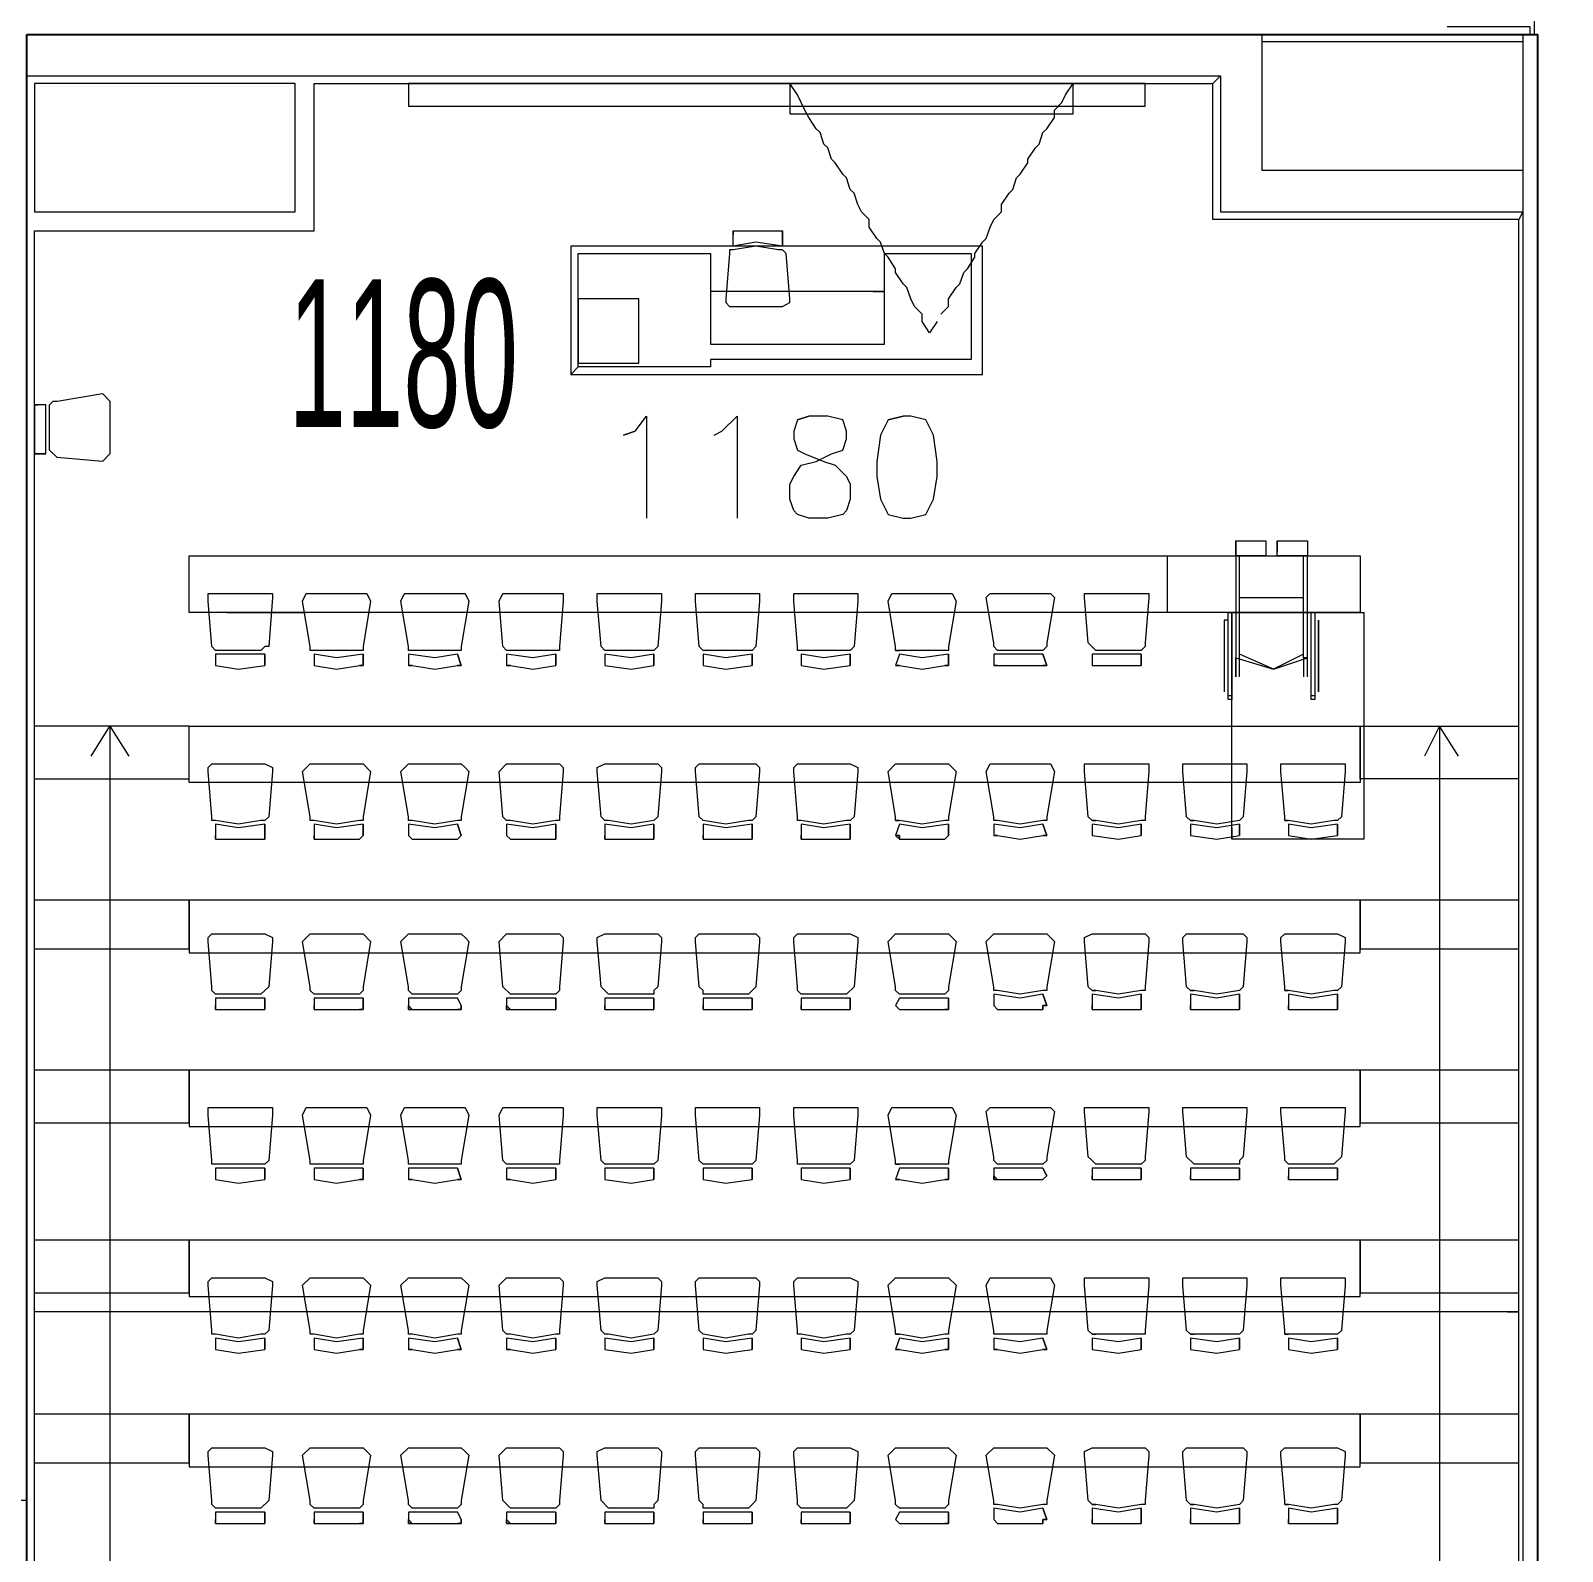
# Model space of a CAD drawing. Header units: metres. Extents: x 3 to 116, y 0 to 119.
# Drawn here: x 17.14 to 27.51, y 60.14 to 70.44 of the extents above; entities that cross this region are included whole.
import ezdxf

# ---------------------------------------------------------------- set-up
doc = ezdxf.new("R2010")
doc.units = ezdxf.units.M
doc.layers.add('PDF_Geometry', color=7, linetype='Continuous', transparency=0.8)
doc.styles.get("Standard").update_dxf_attribs({"font": 'arial.ttf', "width": 0.5, "height": 0.5})

msp = doc.modelspace()

# ---------------------------------------------------------------- linework, layer by layer
msp.add_lwpolyline([(17.11, 70.414), (27.341, 70.414), (27.341, 53.018), (17.11, 53.018)], close=True)
at = {"layer": 'PDF_Geometry', "lineweight": 5}
for points in [[(27.522, 73.023), (27.522, 75.147), (27.318, 75.147), (27.318, 73.023), (27.522, 73.023), (27.522, 72.972), (27.318, 72.972), (27.318, 70.414), (27.241, 70.414), (27.241, 53.504)], [(27.292, 70.414), (27.292, 70.465), (26.729, 70.465)], [(27.241, 69.493), (25.476, 69.493), (25.476, 70.414), (17.11, 70.414), (17.11, 60.488), (16.829, 60.488)], [(27.241, 70.363), (25.476, 70.363)], [(17.11, 70.133), (25.194, 70.133)], [(17.213, 53.146), (17.213, 53.018), (17.161, 53.018), (17.213, 53.018), (17.213, 53.146), (17.161, 53.146), (17.161, 69.084), (19.055, 69.084), (19.055, 70.081), (25.143, 70.081)], [(23.276, 68.47), (23.224, 68.393), (23.173, 68.47), (23.173, 68.521), (23.122, 68.572), (23.097, 68.623), (23.071, 68.7), (23.045, 68.725), (22.994, 68.802), (22.994, 68.828), (22.943, 68.905), (22.918, 68.93), (22.892, 69.007), (22.866, 69.032), (22.815, 69.109), (22.815, 69.16), (22.764, 69.212), (22.738, 69.263), (22.713, 69.339), (22.687, 69.365), (22.662, 69.442), (22.636, 69.467), (22.585, 69.544), (22.559, 69.57), (22.534, 69.646), (22.508, 69.672), (22.483, 69.749), (22.457, 69.774), (22.406, 69.851), (22.38, 69.902), (22.329, 70.005), (22.278, 70.081), (22.278, 69.877), (24.197, 69.877), (24.197, 70.081), (22.304, 70.081)], [(23.301, 68.521), (23.352, 68.572), (23.352, 68.623), (23.404, 68.7), (23.429, 68.725), (23.455, 68.802), (23.48, 68.828), (23.531, 68.905), (23.531, 68.93), (23.583, 69.007), (23.608, 69.032), (23.634, 69.109), (23.659, 69.16), (23.711, 69.212), (23.711, 69.263), (23.762, 69.339), (23.787, 69.365), (23.813, 69.442), (23.838, 69.467), (23.89, 69.544), (23.89, 69.57), (23.941, 69.646), (23.966, 69.672), (23.992, 69.749), (24.018, 69.774), (24.069, 69.851), (24.069, 69.902), (24.12, 69.953), (24.145, 70.005), (24.197, 70.081)], [(24.197, 70.081), (24.197, 70.081)], [(27.215, 53.581), (27.215, 69.16)], [(22.227, 68.981), (22.227, 69.058), (22.227, 68.981), (22.048, 69.007), (21.894, 68.981), (21.894, 69.084), (21.894, 69.058), (21.894, 69.084), (22.227, 69.084), (22.227, 69.058), (22.227, 69.084)], [(20.794, 68.111), (23.583, 68.111), (23.583, 68.981), (20.794, 68.981), (20.794, 68.111), (20.845, 68.163), (20.845, 68.93), (21.741, 68.93), (21.741, 68.316), (22.918, 68.316), (22.918, 68.93), (23.506, 68.93), (23.506, 68.214), (21.741, 68.214), (21.741, 68.163), (20.845, 68.163)], [(22.841, 68.674), (22.918, 68.674), (21.741, 68.674)], [(17.238, 67.574), (17.187, 67.574), (17.238, 67.574), (17.238, 67.907), (17.161, 67.907), (17.187, 67.907), (17.161, 67.907), (17.161, 67.574), (17.187, 67.574), (17.161, 67.574), (17.161, 67.6)], [(21.229, 67.728), (21.152, 67.702), (21.229, 67.728), (21.306, 67.83), (21.306, 67.139)], [(21.766, 67.702), (21.817, 67.728), (21.92, 67.83), (21.92, 67.139)], [(22.329, 67.805), (22.406, 67.83), (22.329, 67.805), (22.304, 67.728), (22.304, 67.677), (22.329, 67.6), (22.38, 67.574), (22.508, 67.523), (22.585, 67.498), (22.662, 67.421), (22.687, 67.37), (22.687, 67.267), (22.662, 67.191), (22.636, 67.165), (22.534, 67.139), (22.406, 67.139), (22.329, 67.165), (22.304, 67.191), (22.278, 67.267), (22.278, 67.37), (22.304, 67.421), (22.355, 67.498), (22.457, 67.523), (22.559, 67.574), (22.636, 67.6), (22.662, 67.677), (22.662, 67.728), (22.636, 67.805), (22.534, 67.83), (22.406, 67.83)], [(22.943, 67.805), (23.045, 67.83), (22.943, 67.805), (22.892, 67.702), (22.866, 67.523), (22.866, 67.421), (22.892, 67.267), (22.943, 67.165), (23.045, 67.139), (23.097, 67.139), (23.199, 67.165), (23.25, 67.267), (23.276, 67.421), (23.276, 67.523), (23.25, 67.702), (23.199, 67.805), (23.097, 67.83), (23.045, 67.83)], [(25.297, 66.986), (25.322, 66.986), (25.501, 66.986), (25.501, 66.884), (25.297, 66.884), (25.297, 66.986), (25.297, 66.884), (25.297, 66.065), (25.297, 66.193), (25.553, 66.116), (25.322, 66.218)], [(25.501, 66.986), (25.501, 66.884)], [(25.578, 66.884), (25.578, 66.986), (25.757, 66.986), (25.783, 66.986), (25.783, 66.884), (25.578, 66.884), (25.578, 66.986), (25.578, 66.909)], [(24.836, 66.5), (24.836, 66.884)], [(25.322, 66.065), (25.322, 66.193), (25.322, 66.884)], [(25.757, 66.218), (25.553, 66.116), (25.783, 66.193), (25.757, 66.193), (25.757, 66.884)], [(25.783, 66.065), (25.783, 66.884)], [(22.994, 66.244), (23.02, 66.244), (22.994, 66.244), (22.994, 66.27), (22.943, 66.577), (22.969, 66.628), (23.378, 66.628), (23.404, 66.577), (23.352, 66.27), (23.352, 66.244), (23.02, 66.244)], [(25.322, 66.602), (25.757, 66.602)], [(18.466, 66.5), (19.003, 66.5)], [(25.271, 65.042), (25.271, 64.965), (25.271, 66.5), (26.166, 66.5), (26.166, 65.323), (26.166, 64.965), (25.271, 64.965)], [(25.271, 65.937), (25.271, 65.911), (25.246, 65.911), (25.246, 66.449), (25.22, 66.449), (25.22, 65.963)], [(25.22, 66.449), (25.22, 66.449)], [(25.859, 66.449), (25.859, 65.963), (25.859, 66.449)], [(18.722, 66.218), (18.722, 66.142), (18.722, 66.218), (18.389, 66.218), (18.389, 66.142), (18.543, 66.116), (18.722, 66.142)], [(19.387, 66.218), (19.387, 66.142), (19.387, 66.218), (19.208, 66.193), (19.055, 66.218), (19.055, 66.142), (19.208, 66.116), (19.362, 66.142), (19.387, 66.142), (19.362, 66.142)], [(20.027, 66.218), (20.052, 66.142), (20.027, 66.218), (19.873, 66.193), (19.694, 66.218), (19.694, 66.142), (19.72, 66.142), (19.694, 66.142), (19.72, 66.142), (19.873, 66.116), (20.027, 66.142), (20.052, 66.142), (20.027, 66.142)], [(20.692, 66.218), (20.692, 66.142), (20.692, 66.218), (20.538, 66.193), (20.359, 66.218), (20.359, 66.142), (20.385, 66.142), (20.359, 66.142), (20.385, 66.142), (20.538, 66.116), (20.692, 66.142)], [(21.357, 66.218), (21.357, 66.142), (21.357, 66.218), (21.203, 66.193), (21.024, 66.218), (21.024, 66.142), (21.203, 66.116), (21.357, 66.142)], [(22.022, 66.218), (22.022, 66.142), (22.022, 66.218), (21.843, 66.193), (21.69, 66.218), (21.69, 66.142), (21.843, 66.116), (22.022, 66.142)], [(22.687, 66.218), (22.687, 66.142), (22.687, 66.218), (22.508, 66.193), (22.355, 66.218), (22.355, 66.142), (22.508, 66.116), (22.687, 66.142)], [(23.352, 66.218), (23.352, 66.142), (23.352, 66.218), (23.173, 66.193), (23.02, 66.218), (22.994, 66.142), (23.02, 66.142), (22.994, 66.142), (23.02, 66.142), (23.173, 66.116), (23.327, 66.142), (23.352, 66.142), (23.327, 66.142)], [(23.992, 66.218), (24.018, 66.142), (23.992, 66.218), (23.659, 66.218), (23.659, 66.142), (23.685, 66.142), (23.659, 66.142), (24.018, 66.142), (23.992, 66.142)], [(24.657, 66.218), (24.657, 66.142), (24.657, 66.218), (24.325, 66.218), (24.325, 66.142), (24.657, 66.142)], [(25.297, 66.193), (25.297, 66.193)], [(25.757, 66.193), (25.757, 66.065)], [(25.297, 66.065), (25.297, 66.065)], [(25.783, 66.065), (25.783, 66.065)], [(25.22, 65.963), (25.22, 65.963)], [(25.834, 65.937), (25.834, 65.911), (25.808, 65.911), (25.808, 65.937)], [(25.859, 65.963), (25.859, 65.963)], [(17.161, 65.374), (18.21, 65.374), (18.21, 65.732), (17.161, 65.732)], [(17.545, 65.528), (17.673, 65.732), (17.801, 65.528)], [(17.673, 65.732), (17.673, 54.937)], [(27.215, 65.374), (26.141, 65.374), (26.141, 65.732), (26.141, 65.349), (18.21, 65.349), (18.21, 65.732), (27.215, 65.732)], [(26.806, 65.528), (26.678, 65.732), (26.576, 65.528)], [(26.678, 65.732), (26.678, 54.937)], [(22.994, 65.093), (23.02, 65.093), (22.994, 65.093), (22.994, 65.118), (22.943, 65.425), (22.994, 65.477), (23.352, 65.477), (23.404, 65.425), (23.352, 65.118), (23.352, 65.093), (23.327, 65.093), (23.173, 65.067), (23.02, 65.093)], [(24.325, 65.093), (24.35, 65.093), (24.325, 65.093), (24.299, 65.118), (24.273, 65.425), (24.273, 65.477), (24.708, 65.477), (24.708, 65.425), (24.683, 65.118), (24.683, 65.093), (24.657, 65.093), (24.504, 65.067), (24.35, 65.093)], [(24.99, 65.093), (25.015, 65.093), (24.99, 65.093), (24.964, 65.118), (24.939, 65.425), (24.939, 65.477), (25.373, 65.477), (25.373, 65.425), (25.348, 65.118), (25.322, 65.093), (25.169, 65.067), (25.015, 65.093)], [(25.629, 65.093), (25.655, 65.093), (25.629, 65.093), (25.629, 65.118), (25.604, 65.425), (25.604, 65.477), (26.039, 65.477), (26.039, 65.425), (26.013, 65.118), (25.987, 65.093), (25.962, 65.093), (25.808, 65.067), (25.655, 65.093)], [(18.722, 65.067), (18.722, 64.99), (18.722, 65.067), (18.543, 65.042), (18.389, 65.067), (18.389, 64.965), (18.389, 64.99), (18.389, 64.965), (18.722, 64.965), (18.722, 64.99), (18.722, 64.965)], [(19.387, 65.067), (19.387, 64.99), (19.387, 65.067), (19.208, 65.042), (19.055, 65.067), (19.055, 64.965), (19.055, 64.99), (19.055, 64.965), (19.362, 64.965), (19.387, 64.99), (19.362, 64.965)], [(20.027, 65.067), (20.052, 64.99), (20.027, 65.067), (19.873, 65.042), (19.694, 65.067), (19.694, 64.99), (19.72, 64.965), (19.694, 64.99), (19.72, 64.965), (20.027, 64.965), (20.052, 64.99), (20.027, 64.965)], [(20.692, 65.067), (20.692, 64.99), (20.692, 65.067), (20.538, 65.042), (20.359, 65.067), (20.359, 64.99), (20.385, 64.965), (20.359, 64.99), (20.385, 64.965), (20.692, 64.965), (20.692, 64.99), (20.692, 64.965)], [(21.357, 65.067), (21.357, 64.99), (21.357, 65.067), (21.203, 65.042), (21.024, 65.067), (21.024, 64.965), (21.024, 64.99), (21.024, 64.965), (21.357, 64.965), (21.357, 64.99), (21.357, 64.965)], [(22.022, 65.067), (22.022, 64.99), (22.022, 65.067), (21.843, 65.042), (21.69, 65.067), (21.69, 64.965), (21.69, 64.99), (21.69, 64.965), (22.022, 64.965), (22.022, 64.99), (22.022, 64.965)], [(22.687, 65.067), (22.687, 64.99), (22.687, 65.067), (22.508, 65.042), (22.355, 65.067), (22.355, 64.965), (22.355, 64.99), (22.355, 64.965), (22.687, 64.965), (22.687, 64.99), (22.687, 64.965)], [(23.352, 65.067), (23.352, 64.99), (23.352, 65.067), (23.173, 65.042), (23.02, 65.067), (22.994, 64.99), (23.02, 64.99), (23.02, 64.965), (23.02, 64.99), (22.994, 64.99), (23.02, 64.965), (23.327, 64.965), (23.352, 64.99), (23.327, 64.965)], [(23.992, 65.067), (24.018, 64.99), (23.992, 65.067), (23.838, 65.042), (23.659, 65.067), (23.659, 64.99), (23.685, 64.99), (23.659, 64.99), (23.685, 64.99), (23.838, 64.965), (23.992, 64.99), (24.018, 64.99), (23.992, 64.99)], [(24.657, 65.067), (24.657, 64.99), (24.657, 65.067), (24.504, 65.042), (24.325, 65.067), (24.325, 64.99), (24.504, 64.965), (24.657, 64.99)], [(25.322, 65.067), (25.322, 64.99), (25.322, 65.067), (25.169, 65.042), (24.99, 65.067), (24.99, 64.99), (25.169, 64.965), (25.322, 64.99)], [(25.987, 65.067), (25.987, 64.99), (25.987, 65.067), (25.808, 65.042), (25.655, 65.067), (25.655, 64.99), (25.808, 64.965), (25.987, 64.99)], [(17.161, 64.223), (18.21, 64.223), (18.21, 64.556), (18.21, 64.197), (26.141, 64.197), (26.141, 64.556), (26.141, 64.223), (27.215, 64.223)], [(17.161, 64.556), (18.21, 64.556), (27.215, 64.556)], [(22.994, 63.942), (23.02, 63.916), (22.994, 63.942), (22.994, 63.967), (22.943, 64.274), (22.994, 64.325), (23.352, 64.325), (23.404, 64.274), (23.352, 63.967), (23.352, 63.942), (23.327, 63.916), (23.02, 63.916)], [(24.325, 63.942), (24.35, 63.942), (24.325, 63.942), (24.299, 63.967), (24.273, 64.274), (24.273, 64.3), (24.325, 64.325), (24.683, 64.325), (24.708, 64.3), (24.708, 64.274), (24.683, 63.967), (24.683, 63.942), (24.657, 63.942), (24.504, 63.916), (24.35, 63.942)], [(24.99, 63.942), (25.015, 63.942), (24.99, 63.942), (24.964, 63.967), (24.939, 64.274), (24.939, 64.3), (24.964, 64.325), (25.348, 64.325), (25.373, 64.3), (25.373, 64.274), (25.348, 63.967), (25.322, 63.942), (25.169, 63.916), (25.015, 63.942)], [(25.629, 63.942), (25.655, 63.942), (25.629, 63.942), (25.629, 63.967), (25.604, 64.274), (25.604, 64.3), (25.629, 64.325), (25.987, 64.325), (26.039, 64.3), (26.039, 64.274), (26.013, 63.967), (25.987, 63.942), (25.962, 63.942), (25.808, 63.916), (25.655, 63.942)], [(23.992, 63.916), (24.018, 63.839), (23.992, 63.916), (23.838, 63.89), (23.659, 63.916), (23.659, 63.839), (23.685, 63.814), (23.659, 63.839), (23.685, 63.814), (23.992, 63.814), (23.992, 63.839), (24.018, 63.839), (23.992, 63.839), (23.992, 63.814)], [(24.657, 63.916), (24.657, 63.839), (24.657, 63.916), (24.504, 63.89), (24.325, 63.916), (24.325, 63.814), (24.325, 63.839), (24.325, 63.814), (24.657, 63.814), (24.657, 63.839), (24.657, 63.814)], [(25.322, 63.916), (25.322, 63.839), (25.322, 63.916), (25.169, 63.89), (24.99, 63.916), (24.99, 63.814), (24.99, 63.839), (24.99, 63.814), (25.322, 63.814), (25.322, 63.839), (25.322, 63.814)], [(25.987, 63.916), (25.987, 63.839), (25.987, 63.916), (25.808, 63.89), (25.655, 63.916), (25.655, 63.814), (25.655, 63.839), (25.655, 63.814), (25.987, 63.814), (25.987, 63.839), (25.987, 63.814)], [(18.722, 63.89), (18.722, 63.839), (18.722, 63.89), (18.389, 63.89), (18.389, 63.814), (18.389, 63.839), (18.389, 63.814), (18.722, 63.814), (18.722, 63.839), (18.722, 63.814)], [(19.387, 63.89), (19.387, 63.839), (19.387, 63.89), (19.055, 63.89), (19.055, 63.814), (19.055, 63.839), (19.055, 63.814), (19.387, 63.814), (19.387, 63.839), (19.387, 63.814), (19.362, 63.814)], [(20.027, 63.89), (20.052, 63.839), (20.027, 63.89), (19.694, 63.89), (19.694, 63.814), (19.72, 63.814), (19.694, 63.814), (19.694, 63.839), (19.72, 63.814), (20.052, 63.814), (20.052, 63.839), (20.052, 63.814), (20.027, 63.814)], [(20.692, 63.89), (20.692, 63.839), (20.692, 63.89), (20.359, 63.89), (20.359, 63.814), (20.385, 63.814), (20.359, 63.814), (20.359, 63.839), (20.385, 63.814), (20.692, 63.814), (20.692, 63.839), (20.692, 63.814)], [(21.357, 63.89), (21.357, 63.839), (21.357, 63.89), (21.024, 63.89), (21.024, 63.814), (21.024, 63.839), (21.024, 63.814), (21.357, 63.814), (21.357, 63.839), (21.357, 63.814)], [(22.022, 63.89), (22.022, 63.839), (22.022, 63.89), (21.69, 63.89), (21.69, 63.814), (21.69, 63.839), (21.69, 63.814), (22.022, 63.814), (22.022, 63.839), (22.022, 63.814)], [(22.687, 63.89), (22.687, 63.839), (22.687, 63.89), (22.355, 63.89), (22.355, 63.814), (22.355, 63.839), (22.355, 63.814), (22.687, 63.814), (22.687, 63.839), (22.687, 63.814)], [(23.352, 63.89), (23.352, 63.839), (23.352, 63.89), (23.02, 63.89), (22.994, 63.839), (23.02, 63.814), (22.994, 63.839), (23.02, 63.814), (23.352, 63.814), (23.352, 63.839), (23.352, 63.814), (23.327, 63.814)], [(17.161, 63.046), (18.21, 63.046), (18.21, 63.404), (18.21, 63.021), (26.141, 63.021), (26.141, 63.404), (26.141, 63.046), (27.215, 63.046)], [(17.161, 63.404), (18.21, 63.404), (27.215, 63.404)], [(22.994, 62.765), (23.02, 62.765), (22.994, 62.765), (22.994, 62.79), (22.943, 63.097), (22.969, 63.149), (23.378, 63.149), (23.404, 63.097), (23.352, 62.79), (23.352, 62.765), (23.02, 62.765)], [(18.722, 62.739), (18.722, 62.662), (18.722, 62.739), (18.389, 62.739), (18.389, 62.662), (18.543, 62.637), (18.722, 62.662)], [(19.387, 62.739), (19.387, 62.662), (19.387, 62.739), (19.055, 62.739), (19.055, 62.662), (19.208, 62.637), (19.362, 62.662), (19.387, 62.662), (19.362, 62.662)], [(20.027, 62.739), (20.052, 62.662), (20.027, 62.739), (19.694, 62.739), (19.694, 62.662), (19.72, 62.662), (19.694, 62.662), (19.72, 62.662), (19.873, 62.637), (20.027, 62.662), (20.052, 62.662), (20.027, 62.662)], [(20.692, 62.739), (20.692, 62.662), (20.692, 62.739), (20.359, 62.739), (20.359, 62.662), (20.385, 62.662), (20.359, 62.662), (20.385, 62.662), (20.538, 62.637), (20.692, 62.662)], [(21.357, 62.739), (21.357, 62.662), (21.357, 62.739), (21.024, 62.739), (21.024, 62.662), (21.203, 62.637), (21.357, 62.662)], [(22.022, 62.739), (22.022, 62.662), (22.022, 62.739), (21.69, 62.739), (21.69, 62.662), (21.843, 62.637), (22.022, 62.662)], [(22.687, 62.739), (22.687, 62.662), (22.687, 62.739), (22.355, 62.739), (22.355, 62.662), (22.508, 62.637), (22.687, 62.662)], [(23.352, 62.739), (23.352, 62.662), (23.352, 62.739), (23.02, 62.739), (22.994, 62.662), (23.02, 62.662), (22.994, 62.662), (23.02, 62.662), (23.173, 62.637), (23.327, 62.662), (23.352, 62.662), (23.327, 62.662)], [(23.992, 62.739), (24.018, 62.688), (23.992, 62.739), (23.659, 62.739), (23.659, 62.662), (23.685, 62.662), (23.659, 62.662), (23.659, 62.688), (23.685, 62.662), (23.992, 62.662), (24.018, 62.688), (23.992, 62.662)], [(24.657, 62.739), (24.657, 62.688), (24.657, 62.739), (24.325, 62.739), (24.325, 62.662), (24.325, 62.688), (24.325, 62.662), (24.657, 62.662), (24.657, 62.688), (24.657, 62.662)], [(25.322, 62.739), (25.322, 62.688), (25.322, 62.739), (24.99, 62.739), (24.99, 62.662), (24.99, 62.688), (24.99, 62.662), (25.322, 62.662), (25.322, 62.688), (25.322, 62.662)], [(25.987, 62.739), (25.987, 62.688), (25.987, 62.739), (25.655, 62.739), (25.655, 62.662), (25.655, 62.688), (25.655, 62.662), (25.987, 62.662), (25.987, 62.688), (25.987, 62.662)], [(17.161, 61.895), (18.21, 61.895), (18.21, 62.253), (18.21, 61.869), (26.141, 61.869), (26.141, 62.253), (26.141, 61.895), (27.215, 61.895)], [(17.161, 62.253), (18.21, 62.253), (27.215, 62.253)], [(22.994, 61.614), (23.02, 61.614), (22.994, 61.614), (22.994, 61.639), (22.943, 61.946), (22.994, 61.997), (23.352, 61.997), (23.404, 61.946), (23.352, 61.639), (23.352, 61.614), (23.327, 61.614), (23.173, 61.588), (23.02, 61.614)], [(24.325, 61.614), (24.35, 61.614), (24.325, 61.614), (24.299, 61.639), (24.273, 61.946), (24.273, 61.997), (24.708, 61.997), (24.708, 61.946), (24.683, 61.639), (24.683, 61.614), (24.35, 61.614)], [(24.99, 61.614), (25.015, 61.614), (24.99, 61.614), (24.964, 61.639), (24.939, 61.946), (24.939, 61.997), (25.373, 61.997), (25.373, 61.946), (25.348, 61.639), (25.322, 61.614), (25.015, 61.614)], [(25.629, 61.614), (25.655, 61.614), (25.629, 61.614), (25.629, 61.639), (25.604, 61.946), (25.604, 61.997), (26.039, 61.997), (26.039, 61.946), (26.013, 61.639), (25.987, 61.614), (25.655, 61.614)], [(27.139, 61.767), (27.215, 61.767), (17.161, 61.767)], [(18.722, 61.588), (18.722, 61.511), (18.722, 61.588), (18.543, 61.562), (18.389, 61.588), (18.389, 61.511), (18.543, 61.486), (18.722, 61.511)], [(19.387, 61.588), (19.387, 61.511), (19.387, 61.588), (19.208, 61.562), (19.055, 61.588), (19.055, 61.511), (19.208, 61.486), (19.362, 61.511), (19.387, 61.511), (19.362, 61.511)], [(20.027, 61.588), (20.052, 61.511), (20.027, 61.588), (19.873, 61.562), (19.694, 61.588), (19.694, 61.511), (19.72, 61.511), (19.694, 61.511), (19.72, 61.511), (19.873, 61.486), (20.027, 61.511), (20.052, 61.511), (20.027, 61.511)], [(20.692, 61.588), (20.692, 61.511), (20.692, 61.588), (20.538, 61.562), (20.359, 61.588), (20.359, 61.511), (20.385, 61.511), (20.359, 61.511), (20.385, 61.511), (20.538, 61.486), (20.692, 61.511)], [(21.357, 61.588), (21.357, 61.511), (21.357, 61.588), (21.203, 61.562), (21.024, 61.588), (21.024, 61.511), (21.203, 61.486), (21.357, 61.511)], [(22.022, 61.588), (22.022, 61.511), (22.022, 61.588), (21.843, 61.562), (21.69, 61.588), (21.69, 61.511), (21.843, 61.486), (22.022, 61.511)], [(22.687, 61.588), (22.687, 61.511), (22.687, 61.588), (22.508, 61.562), (22.355, 61.588), (22.355, 61.511), (22.508, 61.486), (22.687, 61.511)], [(23.352, 61.588), (23.352, 61.511), (23.352, 61.588), (23.173, 61.562), (23.02, 61.588), (22.994, 61.511), (23.02, 61.511), (22.994, 61.511), (23.02, 61.511), (23.173, 61.486), (23.327, 61.511), (23.352, 61.511), (23.327, 61.511)], [(23.992, 61.588), (24.018, 61.511), (23.992, 61.588), (23.838, 61.562), (23.659, 61.588), (23.659, 61.511), (23.685, 61.511), (23.659, 61.511), (23.685, 61.511), (23.838, 61.486), (23.992, 61.511), (24.018, 61.511), (23.992, 61.511)], [(24.657, 61.588), (24.657, 61.511), (24.657, 61.588), (24.504, 61.562), (24.325, 61.588), (24.325, 61.511), (24.504, 61.486), (24.657, 61.511)], [(25.322, 61.588), (25.322, 61.511), (25.322, 61.588), (25.169, 61.562), (24.99, 61.588), (24.99, 61.511), (25.169, 61.486), (25.322, 61.511)], [(25.987, 61.588), (25.987, 61.511), (25.987, 61.588), (25.808, 61.562), (25.655, 61.588), (25.655, 61.511), (25.808, 61.486), (25.987, 61.511)], [(17.161, 60.744), (18.21, 60.744), (18.21, 61.076), (18.21, 60.718), (26.141, 60.718), (26.141, 61.076), (26.141, 60.744), (27.215, 60.744)], [(17.161, 61.076), (18.21, 61.076), (27.215, 61.076)], [(24.325, 60.462), (24.35, 60.462), (24.325, 60.462), (24.299, 60.488), (24.273, 60.795), (24.273, 60.821), (24.325, 60.846), (24.683, 60.846), (24.708, 60.821), (24.708, 60.795), (24.683, 60.488), (24.683, 60.462), (24.657, 60.462), (24.504, 60.437), (24.35, 60.462)], [(24.99, 60.462), (25.015, 60.462), (24.99, 60.462), (24.964, 60.488), (24.939, 60.795), (24.939, 60.821), (24.964, 60.846), (25.348, 60.846), (25.373, 60.821), (25.373, 60.795), (25.348, 60.488), (25.322, 60.462), (25.169, 60.437), (25.015, 60.462)], [(25.629, 60.462), (25.655, 60.462), (25.629, 60.462), (25.629, 60.488), (25.604, 60.795), (25.604, 60.821), (25.629, 60.846), (25.987, 60.846), (26.039, 60.821), (26.039, 60.795), (26.013, 60.488), (25.987, 60.462), (25.962, 60.462), (25.808, 60.437), (25.655, 60.462)], [(18.722, 60.411), (18.722, 60.36), (18.722, 60.411), (18.389, 60.411), (18.389, 60.334), (18.389, 60.36), (18.389, 60.334), (18.722, 60.334), (18.722, 60.36), (18.722, 60.334)], [(19.387, 60.411), (19.387, 60.36), (19.387, 60.411), (19.055, 60.411), (19.055, 60.334), (19.055, 60.36), (19.055, 60.334), (19.387, 60.334), (19.387, 60.36), (19.387, 60.334), (19.362, 60.334)], [(20.027, 60.411), (20.052, 60.36), (20.027, 60.411), (19.694, 60.411), (19.694, 60.334), (19.72, 60.334), (19.694, 60.334), (19.694, 60.36), (19.72, 60.334), (20.052, 60.334), (20.052, 60.36), (20.052, 60.334), (20.027, 60.334)], [(20.692, 60.411), (20.692, 60.36), (20.692, 60.411), (20.359, 60.411), (20.359, 60.334), (20.385, 60.334), (20.359, 60.334), (20.359, 60.36), (20.385, 60.334), (20.692, 60.334), (20.692, 60.36), (20.692, 60.334)], [(21.357, 60.411), (21.357, 60.36), (21.357, 60.411), (21.024, 60.411), (21.024, 60.334), (21.024, 60.36), (21.024, 60.334), (21.357, 60.334), (21.357, 60.36), (21.357, 60.334)], [(22.022, 60.411), (22.022, 60.36), (22.022, 60.411), (21.69, 60.411), (21.69, 60.334), (21.69, 60.36), (21.69, 60.334), (22.022, 60.334), (22.022, 60.36), (22.022, 60.334)], [(22.687, 60.411), (22.687, 60.36), (22.687, 60.411), (22.355, 60.411), (22.355, 60.334), (22.355, 60.36), (22.355, 60.334), (22.687, 60.334), (22.687, 60.36), (22.687, 60.334)], [(23.352, 60.411), (23.352, 60.36), (23.352, 60.411), (23.02, 60.411), (22.994, 60.36), (23.02, 60.334), (22.994, 60.36), (23.02, 60.334), (23.352, 60.334), (23.352, 60.36), (23.352, 60.334), (23.327, 60.334)], [(23.992, 60.437), (24.018, 60.36), (23.992, 60.437), (23.838, 60.411), (23.659, 60.437), (23.659, 60.36), (23.685, 60.334), (23.659, 60.36), (23.685, 60.334), (23.992, 60.334), (23.992, 60.36), (24.018, 60.36), (23.992, 60.36), (23.992, 60.334)], [(24.657, 60.437), (24.657, 60.36), (24.657, 60.437), (24.504, 60.411), (24.325, 60.437), (24.325, 60.334), (24.325, 60.36), (24.325, 60.334), (24.657, 60.334), (24.657, 60.36), (24.657, 60.334)], [(25.322, 60.437), (25.322, 60.36), (25.322, 60.437), (25.169, 60.411), (24.99, 60.437), (24.99, 60.334), (24.99, 60.36), (24.99, 60.334), (25.322, 60.334), (25.322, 60.36), (25.322, 60.334)], [(25.987, 60.437), (25.987, 60.36), (25.987, 60.437), (25.808, 60.411), (25.655, 60.437), (25.655, 60.334), (25.655, 60.36), (25.655, 60.334), (25.987, 60.334), (25.987, 60.36), (25.987, 60.334)]]:
    msp.add_lwpolyline(points, dxfattribs=at)
for points in [[(25.194, 69.212), (27.241, 69.212), (27.215, 69.16), (25.143, 69.16), (25.143, 70.081), (25.194, 70.133)], [(17.161, 70.081), (17.161, 69.212), (18.927, 69.212), (18.927, 70.081)], [(24.683, 69.928), (24.683, 70.081), (19.694, 70.081), (19.694, 69.928)], [(21.894, 68.956), (21.869, 68.956), (21.869, 68.93), (21.843, 68.623), (21.843, 68.598), (21.869, 68.572), (22.227, 68.572), (22.278, 68.598), (22.278, 68.623), (22.252, 68.93), (22.227, 68.956), (22.201, 68.956), (22.048, 68.981)], [(21.255, 68.188), (21.255, 68.623), (20.845, 68.623), (20.845, 68.188)], [(17.264, 67.907), (17.289, 67.932), (17.315, 67.932), (17.622, 67.984), (17.673, 67.932), (17.673, 67.574), (17.622, 67.523), (17.315, 67.549), (17.264, 67.6)], [(26.141, 66.884), (26.141, 66.5), (18.21, 66.5), (18.21, 66.884)], [(18.389, 66.244), (18.364, 66.27), (18.338, 66.577), (18.338, 66.628), (18.773, 66.628), (18.773, 66.602), (18.748, 66.27), (18.722, 66.27), (18.696, 66.244)], [(19.055, 66.244), (19.029, 66.244), (19.029, 66.27), (18.978, 66.577), (19.003, 66.628), (19.413, 66.628), (19.438, 66.577), (19.387, 66.27), (19.387, 66.244)], [(19.72, 66.244), (19.694, 66.244), (19.694, 66.27), (19.643, 66.577), (19.669, 66.628), (20.078, 66.628), (20.103, 66.577), (20.052, 66.27), (20.052, 66.244)], [(20.385, 66.244), (20.359, 66.244), (20.334, 66.27), (20.308, 66.577), (20.334, 66.628), (20.743, 66.628), (20.743, 66.577), (20.717, 66.27), (20.717, 66.244)], [(21.05, 66.244), (21.024, 66.244), (20.999, 66.27), (20.973, 66.577), (20.973, 66.628), (21.408, 66.628), (21.408, 66.577), (21.383, 66.27), (21.357, 66.244)], [(21.69, 66.244), (21.664, 66.27), (21.638, 66.577), (21.638, 66.628), (22.073, 66.628), (22.073, 66.577), (22.048, 66.27), (22.022, 66.244)], [(22.355, 66.244), (22.329, 66.244), (22.329, 66.27), (22.304, 66.577), (22.304, 66.628), (22.738, 66.628), (22.738, 66.577), (22.713, 66.27), (22.687, 66.244)], [(23.685, 66.244), (23.659, 66.27), (23.659, 66.295), (23.608, 66.602), (23.634, 66.628), (24.043, 66.628), (24.069, 66.602), (24.018, 66.295), (24.018, 66.27), (23.992, 66.244)], [(24.35, 66.244), (24.299, 66.295), (24.273, 66.602), (24.273, 66.628), (24.708, 66.628), (24.708, 66.602), (24.683, 66.295), (24.683, 66.27), (24.657, 66.244)], [(25.271, 66.474), (25.271, 65.937), (25.246, 65.937), (25.246, 66.5), (25.271, 66.5)], [(25.808, 66.474), (25.808, 66.5), (25.834, 66.5), (25.834, 65.937), (25.808, 65.937)], [(18.389, 65.093), (18.364, 65.093), (18.364, 65.118), (18.338, 65.425), (18.338, 65.451), (18.364, 65.477), (18.722, 65.477), (18.773, 65.451), (18.773, 65.425), (18.748, 65.118), (18.722, 65.093), (18.696, 65.093), (18.543, 65.067)], [(19.055, 65.093), (19.029, 65.093), (19.029, 65.118), (18.978, 65.425), (19.029, 65.477), (19.387, 65.477), (19.438, 65.425), (19.387, 65.118), (19.387, 65.093), (19.362, 65.093), (19.208, 65.067)], [(19.72, 65.093), (19.694, 65.093), (19.694, 65.118), (19.643, 65.425), (19.694, 65.477), (20.052, 65.477), (20.078, 65.451), (20.103, 65.425), (20.052, 65.118), (20.052, 65.093), (20.027, 65.093), (19.873, 65.067)], [(20.385, 65.093), (20.359, 65.093), (20.334, 65.118), (20.308, 65.425), (20.359, 65.477), (20.717, 65.477), (20.743, 65.451), (20.743, 65.425), (20.717, 65.118), (20.717, 65.093), (20.692, 65.093), (20.538, 65.067)], [(21.05, 65.093), (21.024, 65.093), (20.999, 65.118), (20.973, 65.425), (20.973, 65.451), (21.024, 65.477), (21.383, 65.477), (21.408, 65.451), (21.408, 65.425), (21.383, 65.118), (21.357, 65.093), (21.203, 65.067)], [(21.69, 65.093), (21.664, 65.118), (21.638, 65.425), (21.638, 65.451), (21.664, 65.477), (22.048, 65.477), (22.073, 65.451), (22.073, 65.425), (22.048, 65.118), (22.022, 65.093), (21.997, 65.093), (21.843, 65.067)], [(22.355, 65.093), (22.329, 65.093), (22.329, 65.118), (22.304, 65.425), (22.304, 65.451), (22.329, 65.477), (22.687, 65.477), (22.738, 65.451), (22.738, 65.425), (22.713, 65.118), (22.687, 65.093), (22.662, 65.093), (22.508, 65.067)], [(23.685, 65.093), (23.659, 65.093), (23.659, 65.118), (23.608, 65.425), (23.634, 65.477), (24.043, 65.477), (24.069, 65.425), (24.018, 65.118), (24.018, 65.093), (23.992, 65.093), (23.838, 65.067)], [(18.389, 63.916), (18.364, 63.942), (18.364, 63.967), (18.338, 64.274), (18.338, 64.3), (18.364, 64.325), (18.722, 64.325), (18.773, 64.3), (18.773, 64.274), (18.748, 63.967), (18.696, 63.916)], [(19.055, 63.916), (19.029, 63.942), (19.029, 63.967), (18.978, 64.274), (19.029, 64.325), (19.387, 64.325), (19.438, 64.274), (19.387, 63.967), (19.387, 63.942), (19.362, 63.916)], [(19.72, 63.916), (19.694, 63.942), (19.694, 63.967), (19.643, 64.274), (19.694, 64.325), (20.052, 64.325), (20.078, 64.3), (20.103, 64.274), (20.052, 63.967), (20.052, 63.942), (20.027, 63.916)], [(20.385, 63.916), (20.334, 63.967), (20.308, 64.274), (20.359, 64.325), (20.717, 64.325), (20.743, 64.3), (20.743, 64.274), (20.717, 63.967), (20.717, 63.942), (20.692, 63.916)], [(21.05, 63.916), (20.999, 63.967), (20.973, 64.274), (20.973, 64.3), (21.024, 64.325), (21.383, 64.325), (21.408, 64.3), (21.408, 64.274), (21.383, 63.967), (21.357, 63.942), (21.357, 63.916)], [(21.69, 63.916), (21.69, 63.942), (21.664, 63.967), (21.638, 64.274), (21.638, 64.3), (21.664, 64.325), (22.048, 64.325), (22.073, 64.3), (22.073, 64.274), (22.048, 63.967), (22.022, 63.942), (21.997, 63.916)], [(22.355, 63.916), (22.329, 63.942), (22.329, 63.967), (22.304, 64.274), (22.304, 64.3), (22.329, 64.325), (22.687, 64.325), (22.738, 64.3), (22.738, 64.274), (22.713, 63.967), (22.662, 63.916)], [(23.685, 63.942), (23.659, 63.942), (23.659, 63.967), (23.608, 64.274), (23.659, 64.325), (24.018, 64.325), (24.069, 64.274), (24.018, 63.967), (24.018, 63.942), (23.992, 63.942), (23.838, 63.916)], [(18.389, 62.765), (18.364, 62.765), (18.364, 62.79), (18.338, 63.097), (18.338, 63.149), (18.773, 63.149), (18.773, 63.097), (18.748, 62.79), (18.722, 62.765)], [(19.055, 62.765), (19.029, 62.765), (19.029, 62.79), (18.978, 63.097), (19.003, 63.149), (19.413, 63.149), (19.438, 63.097), (19.387, 62.79), (19.387, 62.765)], [(19.72, 62.765), (19.694, 62.765), (19.694, 62.79), (19.643, 63.097), (19.669, 63.149), (20.078, 63.149), (20.103, 63.097), (20.052, 62.79), (20.052, 62.765)], [(20.385, 62.765), (20.359, 62.765), (20.334, 62.79), (20.308, 63.097), (20.334, 63.149), (20.743, 63.149), (20.743, 63.097), (20.717, 62.79), (20.717, 62.765)], [(21.05, 62.765), (21.024, 62.765), (20.999, 62.79), (20.973, 63.097), (20.973, 63.149), (21.408, 63.149), (21.408, 63.097), (21.383, 62.79), (21.357, 62.765)], [(21.69, 62.765), (21.664, 62.79), (21.638, 63.097), (21.638, 63.149), (22.073, 63.149), (22.073, 63.097), (22.048, 62.79), (22.022, 62.765)], [(22.355, 62.765), (22.329, 62.765), (22.329, 62.79), (22.304, 63.097), (22.304, 63.149), (22.738, 63.149), (22.738, 63.097), (22.713, 62.79), (22.687, 62.765)], [(23.685, 62.765), (23.659, 62.79), (23.659, 62.816), (23.608, 63.123), (23.634, 63.149), (24.043, 63.149), (24.069, 63.123), (24.018, 62.816), (24.018, 62.79), (23.992, 62.765)], [(24.35, 62.765), (24.325, 62.79), (24.299, 62.816), (24.273, 63.123), (24.273, 63.149), (24.708, 63.149), (24.708, 63.123), (24.683, 62.816), (24.683, 62.79), (24.657, 62.765)], [(25.015, 62.765), (24.964, 62.816), (24.939, 63.123), (24.939, 63.149), (25.373, 63.149), (25.373, 63.123), (25.348, 62.816), (25.322, 62.79), (25.322, 62.765)], [(25.655, 62.765), (25.629, 62.79), (25.629, 62.816), (25.604, 63.123), (25.604, 63.149), (26.039, 63.149), (26.039, 63.123), (26.013, 62.816), (25.962, 62.765)], [(18.389, 61.614), (18.364, 61.614), (18.364, 61.639), (18.338, 61.946), (18.338, 61.972), (18.364, 61.997), (18.722, 61.997), (18.773, 61.972), (18.773, 61.946), (18.748, 61.639), (18.722, 61.614), (18.696, 61.614), (18.543, 61.588)], [(19.055, 61.614), (19.029, 61.614), (19.029, 61.639), (18.978, 61.946), (19.029, 61.997), (19.387, 61.997), (19.438, 61.946), (19.387, 61.639), (19.387, 61.614), (19.362, 61.614), (19.208, 61.588)], [(19.72, 61.614), (19.694, 61.614), (19.694, 61.639), (19.643, 61.946), (19.694, 61.997), (20.052, 61.997), (20.078, 61.972), (20.103, 61.946), (20.052, 61.639), (20.052, 61.614), (20.027, 61.614), (19.873, 61.588)], [(20.385, 61.614), (20.359, 61.614), (20.334, 61.639), (20.308, 61.946), (20.359, 61.997), (20.717, 61.997), (20.743, 61.972), (20.743, 61.946), (20.717, 61.639), (20.717, 61.614), (20.692, 61.614), (20.538, 61.588)], [(21.05, 61.614), (21.024, 61.614), (20.999, 61.639), (20.973, 61.946), (20.973, 61.972), (21.024, 61.997), (21.383, 61.997), (21.408, 61.972), (21.408, 61.946), (21.383, 61.639), (21.357, 61.614), (21.203, 61.588)], [(21.69, 61.614), (21.664, 61.639), (21.638, 61.946), (21.638, 61.972), (21.664, 61.997), (22.048, 61.997), (22.073, 61.972), (22.073, 61.946), (22.048, 61.639), (22.022, 61.614), (21.997, 61.614), (21.843, 61.588)], [(22.355, 61.614), (22.329, 61.614), (22.329, 61.639), (22.304, 61.946), (22.304, 61.972), (22.329, 61.997), (22.687, 61.997), (22.738, 61.972), (22.738, 61.946), (22.713, 61.639), (22.687, 61.614), (22.662, 61.614), (22.508, 61.588)], [(23.685, 61.614), (23.659, 61.614), (23.659, 61.639), (23.608, 61.946), (23.634, 61.997), (24.043, 61.997), (24.069, 61.946), (24.018, 61.639), (24.018, 61.614)], [(18.389, 60.437), (18.364, 60.462), (18.364, 60.488), (18.338, 60.795), (18.338, 60.821), (18.364, 60.846), (18.722, 60.846), (18.773, 60.821), (18.773, 60.795), (18.748, 60.488), (18.696, 60.437)], [(19.055, 60.437), (19.029, 60.462), (19.029, 60.488), (18.978, 60.795), (19.029, 60.846), (19.387, 60.846), (19.438, 60.795), (19.387, 60.488), (19.387, 60.462), (19.362, 60.437)], [(19.72, 60.437), (19.694, 60.462), (19.694, 60.488), (19.643, 60.795), (19.694, 60.846), (20.052, 60.846), (20.078, 60.821), (20.103, 60.795), (20.052, 60.488), (20.052, 60.462), (20.027, 60.437)], [(20.385, 60.437), (20.334, 60.488), (20.308, 60.795), (20.359, 60.846), (20.717, 60.846), (20.743, 60.821), (20.743, 60.795), (20.717, 60.488), (20.717, 60.462), (20.692, 60.437)], [(21.05, 60.437), (20.999, 60.488), (20.973, 60.795), (20.973, 60.821), (21.024, 60.846), (21.383, 60.846), (21.408, 60.821), (21.408, 60.795), (21.383, 60.488), (21.357, 60.462), (21.357, 60.437)], [(21.69, 60.437), (21.69, 60.462), (21.664, 60.488), (21.638, 60.795), (21.638, 60.821), (21.664, 60.846), (22.048, 60.846), (22.073, 60.821), (22.073, 60.795), (22.048, 60.488), (22.022, 60.462), (21.997, 60.437)], [(22.355, 60.437), (22.329, 60.462), (22.329, 60.488), (22.304, 60.795), (22.304, 60.821), (22.329, 60.846), (22.687, 60.846), (22.738, 60.821), (22.738, 60.795), (22.713, 60.488), (22.662, 60.437)], [(23.02, 60.437), (22.994, 60.462), (22.994, 60.488), (22.943, 60.795), (22.994, 60.846), (23.352, 60.846), (23.404, 60.795), (23.352, 60.488), (23.352, 60.462), (23.327, 60.437)], [(23.685, 60.462), (23.659, 60.462), (23.659, 60.488), (23.608, 60.795), (23.659, 60.846), (24.018, 60.846), (24.069, 60.795), (24.018, 60.488), (24.018, 60.462), (23.992, 60.462), (23.838, 60.437)]]:
    msp.add_lwpolyline(points, close=True, dxfattribs=at)

# ---------------------------------------------------------------- texts
at = {"insert": (18.883, 68.756), "char_height": 1, "attachment_point": 1}
msp.add_mtext_dynamic_manual_height_columns('1180', width=5.51401, gutter_width=12.5, heights=[0], dxfattribs=at)

doc.saveas('drawing.dxf')
